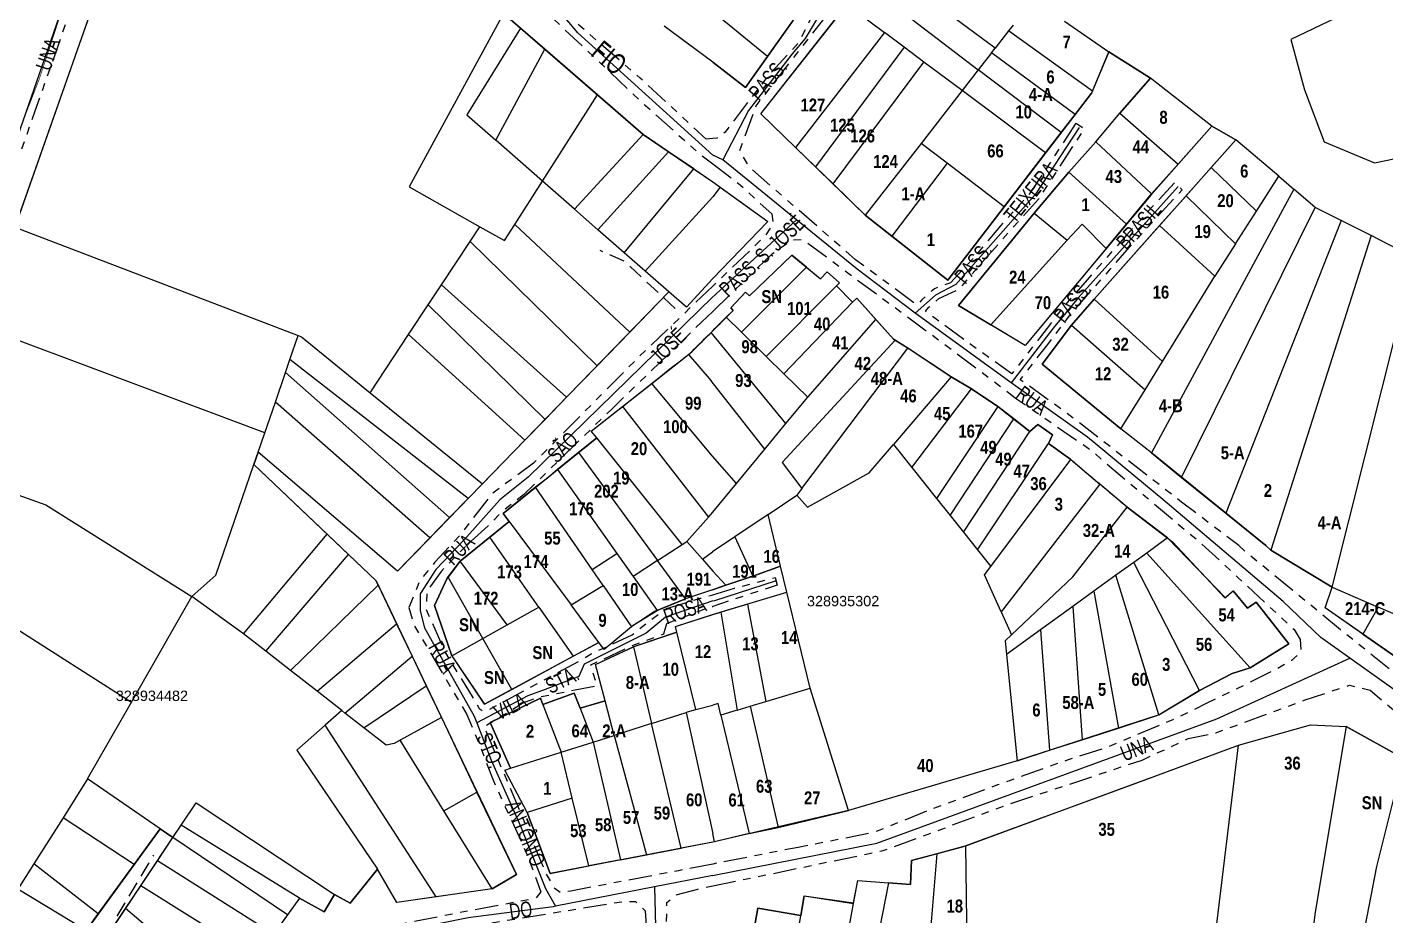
# Model space of a CAD drawing. Extents: x 207770 to 208809, y 4847431 to 4849212.
# Drawn here: x 207982.1 to 208244.9, y 4848012.6 to 4848184.4 of the extents above; entities that cross this region are included whole.
import ezdxf
from ezdxf.enums import TextEntityAlignment as Align

# ---------------------------------------------------------------- set-up
doc = ezdxf.new("R2010")
doc.units = 0
doc.header["$LTSCALE"] = 1.5
doc.header["$MEASUREMENT"] = 0
doc.linetypes.add('TRACO_15', pattern=[3, 2, -1])
doc.linetypes.add('TRACO_25', pattern=[8, 3, -1, 1, -1, 1, -1])
for name, color, linetype in [('CD-MALHA-LOTES', 40, 'CONTINUOUS'), ('CD_TXT_QUADRA', 1, 'CONTINUOUS'), ('HD-CANAIS', 7, 'CONTINUOUS'), ('LM-LIM-SETOR-FISCAL', 7, 'CONTINUOUS'), ('RU-QUADRAS', 6, 'CONTINUOUS'), ('SV-CAMINHO-TRILHA', 20, 'CONTINUOUS'), ('SV-EIXO-ROD-ESTR', 7, 'CONTINUOUS'), ('SV-EIXO-RUA-N-PAV', 6, 'CONTINUOUS'), ('SV-EST-M-N-PAV', 20, 'CONTINUOUS'), ('SV-RUA-NAO-PAV-S-GUIA-C-GUIA', 7, 'CONTINUOUS'), ('SV-TXT-EST-M-N-PAV', 20, 'CONTINUOUS'), ('SV-TXT-RUA-N-PAV-S-GUIA-C-GUIA', 7, 'CONTINUOUS'), ('Th_NmrPort', 7, 'CONTINUOUS')]:
    doc.layers.add(name, color=color, linetype=linetype)
doc.styles.add('ARIAL', font='ARIAL.TTF')
doc.styles.get("Standard").update_dxf_attribs({"font": 'swisscbo.ttf'})
doc.linetypes.add('Limite', pattern='A,20,-3,[130,ltypeshp.shx,S=6.35,R=0,X=0,Y=0],-3,20', length=46)

msp = doc.modelspace()

# ---------------------------------------------------------------- linework, layer by layer
at = {"layer": 'CD-MALHA-LOTES', "linetype": 'Continuous'}
for p, q in [((208169.37, 4848180.38), (208145.93, 4848197.68)), ((208143.47, 4848193.48), (208166.08, 4848176.14)), ((208125.33, 4848178.75), (208114.75, 4848187.41)), ((208124.01, 4848167.65), (208140.7, 4848188.8)), ((208140.7, 4848188.8), (208147.96, 4848183.38)), ((208114.75, 4848177.68), (208105.32, 4848184.63)), ((208125.33, 4848178.75), (208130.21, 4848185.68)), ((208172.82, 4848184.82), (208171.94, 4848183.69)), ((208182.8, 4848185.59), (208191.34, 4848179.65)), ((208147.96, 4848183.38), (208130.71, 4848161.16)), ((208151.77, 4848180.54), (208147.96, 4848183.38)), ((208171.94, 4848183.69), (208169.37, 4848180.38)), ((208188.17, 4848172.07), (208171.94, 4848183.69)), ((208151.77, 4848180.54), (208134.59, 4848157.4)), ((208155.6, 4848177.68), (208151.77, 4848180.54)), ((208168.65, 4848179.45), (208166.08, 4848176.14)), ((208168.65, 4848179.45), (208169.37, 4848180.38)), ((208184.83, 4848167.55), (208168.65, 4848179.45)), ((208188.17, 4848172.07), (208191.34, 4848179.65)), ((208191.34, 4848179.65), (208199.44, 4848174.58)), ((208114.75, 4848177.68), (208121.09, 4848172.75)), ((208121.09, 4848172.75), (208125.33, 4848178.75)), ((208138, 4848154.1), (208155.6, 4848177.68)), ((208162.99, 4848172.17), (208155.6, 4848177.68)), ((208166.08, 4848176.14), (208162.99, 4848172.17)), ((208182.16, 4848164.08), (208166.08, 4848176.14)), ((208199.44, 4848174.58), (208193.46, 4848167.79)), ((208211.28, 4848165.28), (208199.44, 4848174.58)), ((208162.99, 4848172.17), (208155.05, 4848161.95)), ((208179.12, 4848160.13), (208162.99, 4848172.17)), ((208184.83, 4848167.55), (208188.01, 4848171.69)), ((208188.01, 4848171.69), (208188.17, 4848172.07)), ((208130.71, 4848161.16), (208124.01, 4848167.65)), ((208182.16, 4848164.08), (208184.83, 4848167.55)), ((208188.85, 4848162.25), (208193.46, 4848167.79)), ((208193.46, 4848167.79), (208204.79, 4848157.94)), ((208179.12, 4848160.13), (208182.16, 4848164.08)), ((208204.79, 4848157.94), (208211.28, 4848165.28)), ((208211.28, 4848165.28), (208215.94, 4848162.62)), ((208130.71, 4848161.16), (208134.59, 4848157.4)), ((208155.05, 4848161.95), (208144.22, 4848148.07)), ((208160.05, 4848158.14), (208155.05, 4848161.95)), ((208188.85, 4848162.25), (208183.6, 4848156.39)), ((208199.64, 4848152.17), (208188.85, 4848162.25)), ((208215.94, 4848162.62), (208211.18, 4848157.27)), ((208224.23, 4848155.6), (208215.94, 4848162.62)), ((208171.11, 4848149.7), (208179.12, 4848160.13)), ((208134.59, 4848157.4), (208138, 4848154.1)), ((208160.05, 4848158.14), (208149.4, 4848144)), ((208171.11, 4848149.7), (208160.05, 4848158.14)), ((208183.6, 4848156.39), (208176.92, 4848148.43)), ((208194.75, 4848146.32), (208183.6, 4848156.39)), ((208204.79, 4848157.94), (208199.64, 4848152.17)), ((208211.18, 4848157.27), (208206.34, 4848151.83)), ((208211.18, 4848157.27), (208219.91, 4848148.85)), ((208219.91, 4848148.85), (208224.23, 4848155.6)), ((208224.23, 4848155.6), (208227.16, 4848153.08)), ((208138, 4848154.1), (208144.22, 4848148.07)), ((208227.16, 4848153.08), (208199.59, 4848102.11)), ((208231.26, 4848149.55), (208227.16, 4848153.08)), ((208194.75, 4848146.32), (208199.64, 4848152.17)), ((208201.17, 4848146.07), (208206.34, 4848151.83)), ((208206.34, 4848151.83), (208215.88, 4848142.52)), ((208144.22, 4848148.07), (208149.4, 4848144)), ((208160.2, 4848135.5), (208171.11, 4848149.7)), ((208176.92, 4848148.43), (208162.29, 4848130.59)), ((208176.92, 4848148.43), (208183.27, 4848143.25)), ((208205.44, 4848097.36), (208231.26, 4848149.55)), ((208215.88, 4848142.52), (208219.91, 4848148.85)), ((208236.29, 4848147.03), (208231.26, 4848149.55)), ((208183.27, 4848143.25), (208186.18, 4848146.35)), ((208186.18, 4848146.35), (208190.84, 4848141.65)), ((208201.17, 4848146.07), (208188.5, 4848131.81)), ((208190.84, 4848141.65), (208194.75, 4848146.32)), ((208211.89, 4848136.24), (208201.17, 4848146.07)), ((208236.29, 4848147.03), (208213.98, 4848090.45)), ((208242.12, 4848144.13), (208236.29, 4848147.03)), ((208149.4, 4848144), (208160.2, 4848135.5)), ((208168.53, 4848126.85), (208183.27, 4848143.25)), ((208215.88, 4848142.52), (208211.89, 4848136.24)), ((208242.12, 4848144.13), (208222.72, 4848083.3)), ((208250.55, 4848139.75), (208242.12, 4848144.13)), ((208130.03, 4848140.33), (208121.84, 4848132.49)), ((208132.87, 4848138.01), (208130.03, 4848140.33)), ((208190.84, 4848141.65), (208175.15, 4848122.88)), ((208120.27, 4848125.42), (208132.87, 4848138.01)), ((208132.87, 4848138.01), (208135.6, 4848135.78)), ((208234.56, 4848076.12), (208250.55, 4848139.75)), ((208135.6, 4848135.78), (208136.89, 4848137.08)), ((208136.89, 4848137.08), (208139.27, 4848134.95)), ((208139.27, 4848134.95), (208138.69, 4848134.37)), ((208201.74, 4848119.78), (208211.89, 4848136.24)), ((208121.04, 4848133.16), (208118.2, 4848130.12)), ((208121.84, 4848132.49), (208121.04, 4848133.16)), ((208138.69, 4848134.37), (208125.09, 4848120.72)), ((208141.8, 4848131.22), (208138.69, 4848134.37)), ((208142.6, 4848132.02), (208141.8, 4848131.22)), ((208146.31, 4848127.89), (208142.6, 4848132.02)), ((208118.69, 4848129.61), (208117.32, 4848128.31)), ((208118.2, 4848130.12), (208118.69, 4848129.61)), ((208141.8, 4848131.22), (208128.47, 4848117.41)), ((208162.29, 4848130.59), (208168.53, 4848126.85)), ((208188.5, 4848131.81), (208184.11, 4848126.78)), ((208201.74, 4848119.78), (208188.5, 4848131.81)), ((208117.32, 4848128.31), (208114.42, 4848125.4)), ((208117.32, 4848128.31), (208120.27, 4848125.42)), ((208133.11, 4848112.86), (208146.31, 4848127.89)), ((208149.69, 4848124.11), (208146.31, 4848127.89)), ((208175.15, 4848122.88), (208168.53, 4848126.85)), ((208184.11, 4848126.78), (208178.46, 4848119.22)), ((208184.11, 4848126.78), (208198.38, 4848114.31)), ((208110.67, 4848121.65), (208114.42, 4848125.4)), ((208128.89, 4848107.75), (208114.42, 4848125.4)), ((208125.09, 4848120.72), (208120.27, 4848125.42)), ((208150, 4848123.91), (208149.69, 4848124.11)), ((208110.03, 4848121.14), (208110.67, 4848121.65)), ((208150, 4848123.91), (208128.15, 4848100.24)), ((208131.99, 4848095.19), (208152.49, 4848122.35)), ((208152.49, 4848122.35), (208150, 4848123.91)), ((208160.84, 4848116.8), (208152.49, 4848122.35)), ((208102.93, 4848115.52), (208110.03, 4848121.14)), ((208110.03, 4848121.14), (208114.4, 4848116.02)), ((208125.09, 4848120.72), (208128.47, 4848117.41)), ((208178.46, 4848119.22), (208193.68, 4848106.72)), ((208198.38, 4848114.31), (208201.74, 4848119.78)), ((208128.47, 4848117.41), (208133.11, 4848112.86)), ((208160.84, 4848116.8), (208149.69, 4848103.71)), ((208164.78, 4848114.48), (208160.84, 4848116.8)), ((208097.29, 4848111.08), (208102.93, 4848115.52)), ((208114.67, 4848101.43), (208102.93, 4848115.52)), ((208124.79, 4848102.78), (208114.4, 4848116.02)), ((208153.22, 4848099.29), (208164.78, 4848114.48)), ((208169.91, 4848111.09), (208164.78, 4848114.48)), ((208193.68, 4848106.72), (208198.38, 4848114.31)), ((208091.23, 4848106.31), (208097.29, 4848111.08)), ((208097.29, 4848111.08), (208113.91, 4848089.66)), ((208128.89, 4848107.75), (208133.11, 4848112.86)), ((208169.91, 4848111.09), (208158.02, 4848093.27)), ((208172.97, 4848108.66), (208169.91, 4848111.09)), ((208160.64, 4848089.99), (208172.97, 4848108.66)), ((208176.1, 4848106.22), (208172.97, 4848108.66)), ((208092.3, 4848104.97), (208091.23, 4848106.31)), ((208124.79, 4848102.78), (208128.89, 4848107.75)), ((208163.21, 4848086.76), (208176.1, 4848106.22)), ((208177.6, 4848107.56), (208176.1, 4848106.22)), ((208180.47, 4848105.55), (208177.6, 4848107.56)), ((208199.59, 4848102.11), (208193.68, 4848106.72)), ((208092.3, 4848104.97), (208088.79, 4848102.14)), ((208108.82, 4848084.36), (208092.3, 4848104.97)), ((208145, 4848098.2), (208149.69, 4848103.71)), ((208149.69, 4848103.71), (208153.22, 4848099.29)), ((208165.95, 4848083.33), (208179.68, 4848103.91)), ((208179.68, 4848103.91), (208180.47, 4848105.55)), ((208184, 4848100.79), (208179.68, 4848103.91)), ((208088.79, 4848102.14), (208084.71, 4848098.85)), ((208088.79, 4848102.14), (208104.03, 4848081.25)), ((208119.32, 4848096.16), (208114.67, 4848101.43)), ((208119.32, 4848096.16), (208124.79, 4848102.78)), ((208168.52, 4848080.12), (208184, 4848100.79)), ((208184, 4848100.79), (208189.63, 4848096.07)), ((208199.59, 4848102.11), (208205.44, 4848097.36)), ((208084.71, 4848098.85), (208082.78, 4848097.23)), ((208084.71, 4848098.85), (208096.19, 4848082.61)), ((208128.15, 4848100.24), (208131.99, 4848095.19)), ((208133.09, 4848091.57), (208145, 4848098.2)), ((208153.22, 4848099.29), (208158.02, 4848093.27)), ((208082.78, 4848097.23), (208080.46, 4848095.44)), ((208091.41, 4848079.53), (208080.46, 4848095.44)), ((208114.74, 4848090.62), (208119.32, 4848096.16)), ((208131.99, 4848095.19), (208131.01, 4848093.92)), ((208189.63, 4848096.07), (208170.51, 4848071.36)), ((208194.92, 4848091.59), (208189.63, 4848096.07)), ((208205.44, 4848097.36), (208213.98, 4848090.45)), ((208125.44, 4848090.17), (208131.01, 4848093.92)), ((208131.01, 4848093.92), (208133.09, 4848091.57)), ((208158.02, 4848093.27), (208160.64, 4848089.99)), ((208113.91, 4848089.66), (208114.74, 4848090.62)), ((208125.44, 4848090.17), (208119.03, 4848085.86)), ((208127.87, 4848080.19), (208125.44, 4848090.17)), ((208160.64, 4848089.99), (208163.21, 4848086.76)), ((208184.38, 4848078.14), (208194.92, 4848091.59)), ((208202.69, 4848085.64), (208194.92, 4848091.59)), ((208213.98, 4848090.45), (208221.76, 4848084.15)), ((208075.35, 4848088.81), (208071.62, 4848085.8)), ((208075.35, 4848088.81), (208087.33, 4848072.68)), ((208109.7, 4848084.94), (208113.91, 4848089.66)), ((208071.62, 4848085.8), (208065.88, 4848081.13)), ((208081.11, 4848072.24), (208071.62, 4848085.8)), ((208108.82, 4848084.36), (208109.7, 4848084.94)), ((208109.7, 4848084.94), (208112.73, 4848081.52)), ((208119.03, 4848085.86), (208114.71, 4848082.96)), ((208119.03, 4848085.86), (208122.48, 4848078.25)), ((208163.21, 4848086.76), (208165.95, 4848083.33)), ((208202.69, 4848085.64), (208198.71, 4848082.71)), ((208213.9, 4848074.08), (208202.69, 4848085.64)), ((208091.41, 4848079.53), (208096.19, 4848082.61)), ((208096.19, 4848082.61), (208099.32, 4848078.18)), ((208104.03, 4848081.25), (208108.82, 4848084.36)), ((208112.73, 4848081.52), (208114.71, 4848082.96)), ((208165.95, 4848083.33), (208168.52, 4848080.12)), ((208198.71, 4848082.71), (208196.18, 4848080.92)), ((208198.71, 4848082.71), (208218.68, 4848060.5)), ((208221.76, 4848084.15), (208222.72, 4848083.3)), ((208222.72, 4848083.3), (208234.56, 4848076.12)), ((208065.88, 4848081.13), (208063.55, 4848078.08)), ((208074.96, 4848068.81), (208065.88, 4848081.13)), ((208093.53, 4848076.45), (208091.41, 4848079.53)), ((208104.03, 4848081.25), (208099.32, 4848078.18)), ((208109.43, 4848073.85), (208104.03, 4848081.25)), ((208112.73, 4848081.52), (208114.75, 4848079.24)), ((208122.48, 4848078.25), (208127.87, 4848080.19)), ((208129.09, 4848075.14), (208127.87, 4848080.19)), ((208167.31, 4848078.49), (208168.52, 4848080.12)), ((208196.18, 4848080.92), (208192.73, 4848078.44)), ((208208.89, 4848056.12), (208196.18, 4848080.92)), ((208070.26, 4848066.2), (208063.55, 4848078.08)), ((208099.32, 4848078.18), (208103.96, 4848071.61)), ((208117.24, 4848076.5), (208114.75, 4848079.24)), ((208117.24, 4848076.5), (208122.48, 4848078.25)), ((208170.51, 4848071.36), (208167.31, 4848078.49)), ((208172.52, 4848066.91), (208184.38, 4848078.14)), ((208192.73, 4848078.44), (208188.48, 4848075.37)), ((208201.02, 4848051.41), (208192.73, 4848078.44)), ((208087.33, 4848072.68), (208093.53, 4848076.45)), ((208093.53, 4848076.45), (208099.03, 4848068.46)), ((208114.7, 4848075.62), (208109.43, 4848073.85)), ((208114.7, 4848075.62), (208117.24, 4848076.5)), ((208133.6, 4848056.61), (208129.09, 4848075.14)), ((208188.48, 4848075.37), (208184.36, 4848072.39)), ((208188.48, 4848075.37), (208193.21, 4848048.88)), ((208215.42, 4848075.4), (208213.9, 4848074.08)), ((208218.18, 4848072.09), (208215.42, 4848075.4)), ((208233.18, 4848072.15), (208234.56, 4848076.12)), ((208234.56, 4848076.12), (208243.43, 4848072.26)), ((208074.96, 4848068.81), (208081.11, 4848072.24)), ((208081.11, 4848072.24), (208087.74, 4848062.77)), ((208092.7, 4848065.44), (208087.33, 4848072.68)), ((208103.96, 4848071.61), (208109.43, 4848073.85)), ((208121.43, 4848072.85), (208116.29, 4848071.31)), ((208121.43, 4848072.85), (208125.02, 4848054)), ((208184.36, 4848072.39), (208178.13, 4848067.88)), ((208184.36, 4848072.39), (208186.23, 4848046.62)), ((208219.86, 4848073.2), (208218.18, 4848072.09)), ((208226.2, 4848065.14), (208219.86, 4848073.2)), ((208240.52, 4848067.06), (208233.18, 4848072.15)), ((208243.43, 4848072.26), (208240.52, 4848067.06)), ((208252.58, 4848068.29), (208243.43, 4848072.26)), ((208107.51, 4848068.49), (208114.75, 4848070.85)), ((208114.75, 4848070.85), (208116.29, 4848071.31)), ((208116.29, 4848071.31), (208119.45, 4848052.33)), ((208170.51, 4848071.36), (208172.52, 4848066.91)), ((208064.27, 4848062.87), (208070.26, 4848066.2)), ((208070.26, 4848066.2), (208074.96, 4848068.81)), ((208075.84, 4848056.33), (208070.26, 4848066.2)), ((208099.03, 4848068.46), (208093.74, 4848064.05)), ((208107.77, 4848067.43), (208099.38, 4848064.58)), ((208107.77, 4848067.43), (208107.51, 4848068.49)), ((208111.48, 4848052.44), (208107.77, 4848067.43)), ((208172.52, 4848066.91), (208171.27, 4848065.73)), ((208178.13, 4848067.88), (208171.54, 4848063.12)), ((208178.13, 4848067.88), (208179.91, 4848044.57)), ((208240.52, 4848067.06), (208248.68, 4848061.38)), ((208087.74, 4848062.77), (208092.7, 4848065.44)), ((208092.02, 4848061.14), (208099.38, 4848064.58)), ((208093.74, 4848064.05), (208092.7, 4848065.44)), ((208099.38, 4848064.58), (208102.89, 4848049.76)), ((208171.27, 4848065.73), (208171.54, 4848063.12)), ((208218.68, 4848060.5), (208226.2, 4848065.14)), ((208064.27, 4848062.87), (208070.58, 4848053.49)), ((208075.84, 4848056.33), (208087.74, 4848062.77)), ((208093.89, 4848054.16), (208092.02, 4848061.14)), ((208171.54, 4848063.12), (208173.63, 4848042.54)), ((208208.89, 4848056.12), (208215.24, 4848059.41)), ((208215.24, 4848059.41), (208218.68, 4848060.5)), ((208070.58, 4848053.49), (208075.84, 4848056.33)), ((208125.02, 4848054), (208133.6, 4848056.61)), ((208141.01, 4848032.9), (208133.6, 4848056.61)), ((208201.02, 4848051.41), (208208.89, 4848056.12)), ((208081.86, 4848053.42), (208085.39, 4848044.2)), ((208093.89, 4848054.16), (208089.06, 4848052.71)), ((208095.69, 4848047.45), (208093.89, 4848054.16)), ((208111.48, 4848052.44), (208114.75, 4848053.33)), ((208115.79, 4848053.61), (208114.75, 4848053.33)), ((208116.32, 4848051.39), (208115.79, 4848053.61)), ((208119.45, 4848052.33), (208121.97, 4848053.09)), ((208121.97, 4848053.09), (208125.02, 4848054)), ((208121.97, 4848053.09), (208127.41, 4848029.65)), ((208089.06, 4848052.71), (208091.58, 4848046.15)), ((208102.89, 4848049.76), (208109.58, 4848051.91)), ((208109.58, 4848051.91), (208114.72, 4848028.5)), ((208119.45, 4848052.33), (208116.32, 4848051.39)), ((208116.32, 4848051.39), (208121.8, 4848028.45)), ((208193.21, 4848048.88), (208201.02, 4848051.41)), ((208102.89, 4848049.76), (208095.69, 4848047.45)), ((208108.61, 4848025.63), (208102.89, 4848049.76)), ((208186.23, 4848046.62), (208193.21, 4848048.88)), ((208216.44, 4848045.59), (208230.36, 4848049.48)), ((208230.36, 4848049.48), (208237.25, 4848049.19)), ((208237.25, 4848049.19), (208231.24, 4848013.24)), ((208248.42, 4848042.99), (208237.25, 4848049.19)), ((208085.39, 4848044.2), (208091.58, 4848046.15)), ((208091.58, 4848046.15), (208095.69, 4848047.45)), ((208091.58, 4848046.15), (208096.88, 4848023.38)), ((208095.69, 4848047.45), (208101.89, 4848024.34)), ((208179.91, 4848044.57), (208186.23, 4848046.62)), ((208202.69, 4848040.46), (208216.44, 4848045.59)), ((208204.77, 4847948.91), (208216.44, 4848045.59)), ((208075.59, 4848041.11), (208085.39, 4848044.2)), ((208087.55, 4848035.32), (208085.39, 4848044.2)), ((208173.63, 4848042.54), (208141.01, 4848032.9)), ((208173.63, 4848042.54), (208179.91, 4848044.57)), ((208243.18, 4848022.11), (208248.42, 4848042.99)), ((208074.49, 4848040.76), (208075.59, 4848041.11)), ((208078.84, 4848032.56), (208074.49, 4848040.76)), ((208190.28, 4848035.9), (208202.69, 4848040.46)), ((208087.55, 4848035.32), (208078.84, 4848032.56)), ((208090.73, 4848022.2), (208087.55, 4848035.32)), ((208163.69, 4848026.09), (208190.28, 4848035.9)), ((208078.84, 4848032.56), (208083.25, 4848020.76)), ((208127.41, 4848029.65), (208141.01, 4848032.9)), ((208121.8, 4848028.45), (208127.41, 4848029.65)), ((208114.75, 4848026.81), (208108.61, 4848025.63)), ((208115.1, 4848026.89), (208114.72, 4848028.5)), ((208115.1, 4848026.89), (208114.75, 4848026.81)), ((208121.8, 4848028.45), (208115.1, 4848026.89)), ((208096.88, 4848023.38), (208101.89, 4848024.34)), ((208101.89, 4848024.34), (208108.61, 4848025.63)), ((208158.1, 4848024.55), (208153.21, 4848023.23)), ((208158.1, 4848024.55), (208153.86, 4847973.93)), ((208163.08, 4848025.89), (208158.1, 4848024.55)), ((208163.69, 4848026.09), (208163.08, 4848025.89)), ((208164.37, 4847973.39), (208163.69, 4848026.09)), ((208083.25, 4848020.76), (208090.73, 4848022.2)), ((208096.88, 4848023.38), (208090.73, 4848022.2)), ((208153.21, 4848023.23), (208152.97, 4848018.63)), ((208237.74, 4847993.92), (208243.18, 4848022.11)), ((208148.75, 4848018.93), (208139.92, 4847974.68)), ((208141.98, 4848014.94), (208142.79, 4848019.36)), ((208142.79, 4848019.36), (208148.75, 4848018.93)), ((208152.97, 4848018.63), (208148.75, 4848018.93)), ((208132.43, 4848016.45), (208131.78, 4848012.59)), ((208132.43, 4848016.45), (208141.98, 4848014.94)), ((208123.46, 4848014.03), (208122.97, 4848011.12)), ((208131.78, 4848012.59), (208123.46, 4848014.03)), ((208132, 4847960.38), (208141.98, 4848014.94)), ((208122.93, 4847960.41), (208131.78, 4848012.59)), ((208231.24, 4848013.24), (208226.84, 4847976.62))]:
    msp.add_line(p, q, dxfattribs=at)
at = {"layer": 'CD-MALHA-LOTES'}
for points in [[(208074.28, 4848187.07), (208012.98, 4848240.28), (207979.72, 4848145.76)], [(208074.28, 4848187.07), (208056.03, 4848153.56), (208069.67, 4848145.84)], [(208077.57, 4848184.21), (208074.28, 4848187.07)], [(208077.57, 4848184.21), (208067.15, 4848167.49), (208072.77, 4848162.57)], [(208082.23, 4848180.16), (208077.57, 4848184.21)], [(208072.77, 4848162.57), (208082.23, 4848180.16)], [(208092.43, 4848171.31), (208082.23, 4848180.16)], [(208081.79, 4848154.66), (208092.43, 4848171.31)], [(208101.25, 4848163.66), (208092.43, 4848171.31)], [(208087.99, 4848149.22), (208101.25, 4848163.66)], [(208106.16, 4848160.33), (208101.25, 4848163.66)], [(208081.79, 4848154.66), (208072.77, 4848162.57)], [(208092.51, 4848145.26), (208106.16, 4848160.33)], [(208111.06, 4848157), (208106.16, 4848160.33)], [(208097.61, 4848140.79), (208111.06, 4848157)], [(208111.06, 4848157), (208114.72, 4848154.52), (208116.2, 4848153.46)], [(208076.42, 4848146.25), (208081.79, 4848154.66)], [(208087.99, 4848149.22), (208081.79, 4848154.66)], [(208116.2, 4848153.46), (208114.72, 4848151.61), (208101.68, 4848137.22)], [(208116.2, 4848153.46), (208125.4, 4848146.84), (208114.72, 4848135.84), (208109.63, 4848130.25), (208106.25, 4848133.22)], [(208092.51, 4848145.26), (208087.99, 4848149.22)], [(207979.72, 4848145.76), (208034.53, 4848124.77)], [(208067.79, 4848143), (208069.67, 4848145.84)], [(208069.67, 4848145.84), (208074.43, 4848143.14), (208076.42, 4848146.25)], [(208076.42, 4848146.25), (208098.71, 4848125.46)], [(208097.61, 4848140.79), (208092.51, 4848145.26)], [(208062.26, 4848134.61), (208067.79, 4848143)], [(208092.35, 4848118.91), (208067.79, 4848143)], [(208101.68, 4848137.22), (208097.61, 4848140.79)], [(208106.25, 4848133.22), (208101.68, 4848137.22)], [(208059.68, 4848130.7), (208062.26, 4848134.61)], [(208086.47, 4848112.86), (208062.26, 4848134.61)], [(208106.25, 4848133.22), (208098.71, 4848125.46)], [(208055.9, 4848124.97), (208059.68, 4848130.7)], [(208082.29, 4848108.56), (208059.68, 4848130.7)], [(208028.07, 4848105.95), (207972.97, 4848126.58)], [(208032.95, 4848120.16), (208034.53, 4848124.77)], [(208034.53, 4848124.77), (208035.15, 4848124.54), (208048.49, 4848113.73)], [(208048.49, 4848113.73), (208055.9, 4848124.97)], [(208078.39, 4848104.55), (208055.9, 4848124.97)], [(208098.71, 4848125.46), (208092.35, 4848118.91)], [(208032.07, 4848117.61), (208032.95, 4848120.16)], [(208067.44, 4848093.28), (208032.95, 4848120.16)], [(208092.35, 4848118.91), (208086.47, 4848112.86)], [(208030.12, 4848111.93), (208032.07, 4848117.61)], [(208063.83, 4848089.57), (208032.07, 4848117.61)], [(208048.49, 4848113.73), (208070.21, 4848096.12)], [(208028.07, 4848105.95), (208030.12, 4848111.93)], [(208060.02, 4848085.64), (208030.12, 4848111.93)], [(208086.47, 4848112.86), (208082.29, 4848108.56)], [(208082.29, 4848108.56), (208078.39, 4848104.55)], [(208026.78, 4848102.21), (208028.07, 4848105.95)], [(208078.39, 4848104.55), (208070.21, 4848096.12)], [(208025.98, 4848099.87), (208026.78, 4848102.21)], [(208060.02, 4848085.64), (208053.75, 4848079.2), (208026.78, 4848102.21)], [(207963.58, 4848099.89), (207985.72, 4848092.05), (208013.99, 4848074.34)], [(208013.99, 4848074.34), (208018.63, 4848078.45), (208025.98, 4848099.87)], [(208025.98, 4848099.87), (208040.14, 4848086.37)], [(208070.21, 4848096.12), (208067.44, 4848093.28)], [(208067.44, 4848093.28), (208063.83, 4848089.57)], [(208063.83, 4848089.57), (208060.02, 4848085.64)], [(208023.97, 4848067.09), (208040.14, 4848086.37)], [(208040.14, 4848086.37), (208044.29, 4848082.41)], [(208028.29, 4848063.72), (208044.29, 4848082.41)], [(208050.03, 4848076.48), (208049.62, 4848077.32), (208044.29, 4848082.41)], [(207955.84, 4848077.89), (207979.26, 4848068.55), (208002.28, 4848053.85)], [(208002.28, 4848053.85), (208013.99, 4848074.34)], [(208023.97, 4848067.09), (208013.99, 4848074.34)], [(208033.02, 4848060.02), (208050.03, 4848076.48)], [(208050.03, 4848076.48), (208053.57, 4848069.05)], [(208038.18, 4848056), (208053.57, 4848069.05)], [(208053.57, 4848069.05), (208056.57, 4848062.78)], [(208028.29, 4848063.72), (208023.97, 4848067.09)], [(208033.02, 4848060.02), (208028.29, 4848063.72)], [(208043.59, 4848051.77), (208056.57, 4848062.78)], [(208056.57, 4848062.78), (208059.3, 4848057.06)], [(208038.18, 4848056), (208033.02, 4848060.02)], [(208042.98, 4848052.25), (208038.18, 4848056)], [(208047.26, 4848048.91), (208059.3, 4848057.06)], [(208059.3, 4848057.06), (208062.23, 4848050.91)], [(207993.81, 4848039.05), (208002.28, 4848053.85)], [(208042.98, 4848052.25), (208039.76, 4848049.42)], [(208043.59, 4848051.77), (208042.98, 4848052.25)], [(208047.26, 4848048.91), (208043.59, 4848051.77)], [(208062.23, 4848050.91), (208054.28, 4848046.54)], [(208062.23, 4848050.91), (208069.12, 4848036.5)], [(208039.76, 4848049.42), (208034.29, 4848044.62), (208049.87, 4848021.59)], [(208061.21, 4848016.24), (208039.76, 4848049.42)], [(208054.28, 4848046.54), (208053.13, 4848045.91), (208051.55, 4848045.56), (208047.26, 4848048.91)], [(208062.72, 4848032.88), (208054.28, 4848046.54)], [(207993.81, 4848039.05), (207989.05, 4848031.53)], [(208007.82, 4848029.4), (207993.81, 4848039.05)], [(208062.72, 4848032.88), (208069.12, 4848036.5)], [(208072.06, 4848017.78), (208076.75, 4848020.52), (208069.12, 4848036.5)], [(208011.88, 4848030.08), (208014.78, 4848034.43), (208041.57, 4848016.71)], [(208072.06, 4848017.78), (208062.72, 4848032.88)], [(207989.05, 4848031.53), (207983.39, 4848022.59)], [(208002.81, 4848022.5), (207989.05, 4848031.53)], [(208002.81, 4848022.5), (208007.82, 4848029.4)], [(208007.82, 4848029.4), (208010.3, 4848027.71)], [(208010.3, 4848027.71), (208011.88, 4848030.08)], [(208034.8, 4848015.96), (208011.88, 4848030.08)], [(208007.29, 4848023.19), (208010.3, 4848027.71)], [(208032.47, 4848012.76), (208010.3, 4848027.71)], [(207983.39, 4848022.59), (207980.3, 4848017.71)], [(207995.87, 4848012.95), (207983.39, 4848022.59)], [(207995.87, 4848012.95), (208002.81, 4848022.5)], [(208004.08, 4848018.38), (208007.29, 4848023.19)], [(208029.74, 4848009), (208007.29, 4848023.19)], [(208041.57, 4848016.71), (208044.57, 4848015.03), (208049.87, 4848021.59)], [(208061.21, 4848016.24), (208053.63, 4848015.16), (208049.87, 4848021.59)], [(207993.51, 4848009.71), (207980.3, 4848017.71)], [(208001.14, 4848013.96), (208004.08, 4848018.38)], [(208023.07, 4848006.52), (208004.08, 4848018.38)], [(208034.8, 4848015.96), (208039.53, 4848013.31), (208041.57, 4848016.71)], [(208072.06, 4848017.78), (208061.21, 4848016.24)], [(207997.78, 4848008.92), (208001.14, 4848013.96)], [(208012.78, 4848004.04), (208001.14, 4848013.96)], [(208034.8, 4848015.96), (208032.47, 4848012.76)], [(207993.51, 4848009.71), (207995.87, 4848012.95)], [(208032.47, 4848012.76), (208029.74, 4848009)]]:
    msp.add_lwpolyline(points, dxfattribs=at)
at = {"layer": 'CD-MALHA-LOTES', "linetype": 'Continuous', "flags": 128}
for points in [[(208080.46, 4848095.44), (208074.18, 4848090.38), (208075.35, 4848088.81)], [(208063.55, 4848078.08), (208063.38, 4848077.86), (208060.88, 4848072.55), (208064.27, 4848062.87)], [(208099.03, 4848068.46), (208099.37, 4848068.74), (208103.96, 4848071.61)], [(208081.86, 4848053.42), (208081.38, 4848054.66), (208071.68, 4848049.97), (208075.59, 4848041.11)], [(208089.06, 4848052.71), (208087.95, 4848055.6), (208081.86, 4848053.42)], [(208109.58, 4848051.91), (208109.85, 4848052), (208111.48, 4848052.44)]]:
    msp.add_lwpolyline(points, dxfattribs=at)
at = {"layer": 'HD-CANAIS', "flags": 128}
msp.add_lwpolyline([(208236.72, 4848186.86), (208226.54, 4848182.04), (208229.23, 4848172.3), (208233.01, 4848162.22), (208242.75, 4848158.17), (208252.76, 4848160.24)], dxfattribs=at)
at = {"layer": 'LM-LIM-SETOR-FISCAL', "linetype": 'Limite', "ltscale": 0.1, "const_width": 0.13, "flags": 128}
msp.add_lwpolyline([(208387.74, 4847960.83), (208385.39, 4847956.41), (208372.7, 4847939.55), (208360.03, 4847923.12), (208338.46, 4847893.58), (208321.24, 4847868.97), (208312.14, 4847857.89), (208276.54, 4847808.04), (208272.48, 4847802.93), (208271.71, 4847802.08), (208268.52, 4847797.95), (208253.29, 4847778.57), (208232.42, 4847749.78), (208215.21, 4847727.83), (208205.17, 4847714.63), (208192.91, 4847698.73), (208186.53, 4847690.93), (208173.54, 4847674.08), (208163.48, 4847661.16), (208147.66, 4847641.58), (208133.02, 4847623.08), (208125.67, 4847614.47), (208121.36, 4847609.23), (208114.68, 4847601.2), (208078.3, 4847559.8), (208054.56, 4847533.51), (208037.37, 4847514.47), (208029.62, 4847505.3), (208015.28, 4847491.97), (208000.87, 4847476.99), (207988.5, 4847465.36), (207974.43, 4847452.14), (207957.73, 4847437.02), (207941.59, 4847458.69), (207921.95, 4847493.9), (207902.09, 4847525.32), (207874.78, 4847560.94), (207864.41, 4847571.61), (207848.86, 4847587.62), (207844.08, 4847592.54), (207827.2, 4847607.7), (207822.72, 4847611.45), (207809.68, 4847622.39), (207800.34, 4847631.34), (207791.83, 4847639.49), (207789.35, 4847640.5), (207770.16, 4847648.29), (207771.56, 4847663.44), (207782.07, 4847685.13), (207788.79, 4847698.98), (207805.8, 4847721.97), (207814.75, 4847736.4), (207832.06, 4847762.95), (207843.32, 4847778.24), (207853.99, 4847795.84), (207866.98, 4847818.64), (207870.47, 4847825.73), (207872.42, 4847829.43), (207878.3, 4847837.34), (207892.25, 4847865.58), (207897.62, 4847878.65), (207901.41, 4847892.98), (207910.26, 4847922.04), (207916.42, 4847941.01), (207917.77, 4847945.28), (207920.32, 4847960.19), (207921, 4847963.57), (207922.67, 4847973.36), (207924.02, 4847983.95), (207931.75, 4848023.44), (207935.95, 4848038.31), (207938.8, 4848047.89), (207943.28, 4848060.34), (207947.6, 4848075.6), (207952.19, 4848088.84), (207955.63, 4848098.17), (207961.45, 4848112.84), (207964.22, 4848121.42), (207967.4, 4848130.11), (207973.09, 4848141.61), (207976.41, 4848152.41), (207981.76, 4848167.44), (207984.51, 4848174.56), (207987.4, 4848183.31), (207991.07, 4848194.77), (207997.36, 4848212.8), (208002.27, 4848228.55), (208006.89, 4848242.28), (208009.71, 4848251.17), (208010.53, 4848262.57), (208010.65, 4848271.5), (208007.64, 4848282.49), (208006.08, 4848286.4), (208004.29, 4848290.86), (208001.28, 4848301.24), (208000.94, 4848308.61), (207998.94, 4848313.63), (207994.8, 4848328.69), (207985.88, 4848361.34), (207983.37, 4848372.15), (207979.52, 4848388.8), (207973.97, 4848405.11), (207970.3, 4848417.74), (207965.62, 4848437.71), (207963.58, 4848460.32), (207962.76, 4848468.22), (207962.44, 4848471.73), (207961.77, 4848475.9), (207962.87, 4848484.57), (207968.53, 4848505.21), (207970.47, 4848512.96), (207974.12, 4848527.55), (207979.22, 4848544.32), (207981.13, 4848552.93), (207986.21, 4848576.49), (207989.51, 4848588.21), (207992.35, 4848598.91), (207992.71, 4848609.76), (207992.34, 4848618.14), (207991.98, 4848624.34), (207987.97, 4848639.65), (207983.23, 4848650.23), (207980.21, 4848656.63), (207959.42, 4848694.96), (207955.87, 4848700.21), (207953.61, 4848706.94), (207951.29, 4848714.3), (207971.45, 4848736.35), (207987.06, 4848754.07), (208002.88, 4848772.47), (208029.39, 4848802.29), (208055.4, 4848834.16), (208062.6, 4848842.56), (208082.48, 4848868.63), (208089.08, 4848877.86), (208092.97, 4848883.15), (208114.75, 4848908.34), (208139.11, 4848938.69), (208163.14, 4848966.59), (208183.89, 4848990.29), (208194.01, 4849003.09), (208207.85, 4849021.47), (208221.58, 4849039.46), (208250.83, 4849074.09), (208264.95, 4849090.56), (208282.06, 4849112.13), (208291.24, 4849122.44), (208299.16, 4849131.8), (208314.36, 4849149.75), (208327.89, 4849167.36), (208335.74, 4849174.95), (208349.86, 4849193.3), (208367.01, 4849211.9), (208367.02, 4849211.91), (208367.02, 4849211.91), (208402.2, 4849155.79), (208402.25, 4849155.72), (208429.5, 4849112.02), (208453.81, 4849072.29), (208482.55, 4849030.03), (208521.39, 4848970.95), (208585.69, 4848869.65), (208612.48, 4848823.84), (208624.45, 4848802.17), (208639.28, 4848776.94), (208652.13, 4848760.19), (208668.52, 4848742.75), (208684.73, 4848728.15), (208706.07, 4848712.27), (208727.59, 4848696.03), (208744.9, 4848683.1), (208751.03, 4848678.41), (208757.87, 4848673.17), (208770.42, 4848663.2), (208781.51, 4848653.45), (208792.86, 4848644.02), (208808.5, 4848628.81), (208808.48, 4848628.77), (208798.22, 4848603.07), (208793.99, 4848590.52), (208787.55, 4848564.61), (208780.19, 4848529.56), (208780.03, 4848528.56), (208775.62, 4848500.61), (208772.38, 4848478.81), (208771.96, 4848476.02), (208769, 4848457.33), (208766.41, 4848441.62), (208759.53, 4848407.51), (208755.2, 4848382.65), (208749.3, 4848353.13), (208743.24, 4848317.57), (208742.79, 4848315.53), (208738.22, 4848294.77), (208731.38, 4848265.21), (208731.18, 4848264.34), (208716.32, 4848198.55), (208711.49, 4848173.57), (208704.3, 4848155.03), (208695.04, 4848146.22), (208686.45, 4848144.64), (208674.24, 4848143.51), (208647.48, 4848139.92), (208628.43, 4848137.9), (208584.96, 4848131.08), (208568.46, 4848127.46), (208541.32, 4848121.06), (208527.85, 4848117.82), (208527.06, 4848117.55), (208507.44, 4848110.65), (208506.58, 4848110.03), (208504.48, 4848108.51), (208486.9, 4848092.67), (208451.25, 4848044.39), (208435.17, 4848022.56), (208429.87, 4848015.38), (208423.26, 4848006.94), (208388.59, 4847961.94), (208387.74, 4847960.83)], close=True, dxfattribs=at)
at = {"layer": 'RU-QUADRAS', "color": 6, "linetype": 'Continuous'}
for points in [[(207931.2, 4848007.86), (208012.98, 4848240.28), (208101.25, 4848163.66), (208114.73, 4848154.52), (208125.4, 4848146.84), (208114.72, 4848135.84), (208109.63, 4848130.25), (208106.25, 4848133.22), (208057.12, 4848082.65), (208053.75, 4848079.2), (208026.78, 4848102.21), (208025.98, 4848099.87), (208049.62, 4848077.32), (208076.75, 4848020.52), (208072.06, 4848017.78), (208053.63, 4848015.16), (208049.87, 4848021.59), (208044.57, 4848015.03), (208041.57, 4848016.71), (208039.53, 4848013.31), (208034.8, 4848015.96), (208029.74, 4848009)], [(208141.29, 4848201.37), (208121.09, 4848172.75), (208114.75, 4848177.68), (208105.32, 4848184.63)], [(208248.68, 4848061.38), (208233.18, 4848072.15), (208234.56, 4848076.12), (208222.72, 4848083.3), (208221.76, 4848084.15), (208199.59, 4848102.11), (208193.68, 4848106.72), (208178.46, 4848119.22), (208184.11, 4848126.78), (208188.5, 4848131.81), (208215.94, 4848162.62), (208211.28, 4848165.28), (208199.46, 4848151.96), (208175.15, 4848122.88), (208162.29, 4848130.59), (208176.92, 4848148.43), (208183.6, 4848156.39), (208188.85, 4848162.25), (208193.46, 4848167.79), (208199.44, 4848174.58), (208191.34, 4848179.65), (208188.01, 4848171.69), (208160.2, 4848135.5), (208144.2, 4848148.09), (208124.01, 4848167.65), (208140.78, 4848188.9)], [(208122.97, 4848011.12), (208123.46, 4848014.03), (208131.78, 4848012.59), (208132.43, 4848016.45), (208141.99, 4848015.05), (208142.79, 4848019.36), (208152.97, 4848018.63), (208153.21, 4848023.23), (208163.08, 4848025.89), (208196.48, 4848038.18), (208216.44, 4848045.59), (208230.36, 4848049.48), (208237.25, 4848049.19), (208248.42, 4848042.99), (208257.92, 4848035.92), (208265.46, 4848030.63), (208269.43, 4848027.2), (208274.52, 4848023.34), (208287.74, 4848014.44), (208298.88, 4848006.45)], [(207995.23, 4848005.09), (208010.3, 4848027.7), (208007.82, 4848029.4), (207991.31, 4848006.68)]]:
    msp.add_lwpolyline(points, dxfattribs=at)
msp.add_lwpolyline([(208060.88, 4848072.55), (208063.38, 4848077.86), (208065.88, 4848081.13), (208075.35, 4848088.81), (208074.18, 4848090.38), (208092.3, 4848104.97), (208091.23, 4848106.31, 0.001481), (208110.67, 4848121.65, -0.003538), (208118.69, 4848129.61), (208118.2, 4848130.12), (208121.04, 4848133.16), (208121.84, 4848132.49), (208130.03, 4848140.33), (208135.6, 4848135.78), (208136.89, 4848137.08), (208139.27, 4848134.95), (208138.69, 4848134.37), (208141.8, 4848131.22), (208142.6, 4848132.02), (208149.69, 4848124.11), (208152.75, 4848122.19), (208160.84, 4848116.8), (208164.78, 4848114.48), (208169.91, 4848111.09, 0.004498), (208176.1, 4848106.22), (208177.6, 4848107.56), (208180.47, 4848105.55), (208179.68, 4848103.91), (208184, 4848100.79, -0.00249), (208194.92, 4848091.59), (208203.66, 4848084.89), (208213.78, 4848074.08), (208215.42, 4848075.4), (208218.18, 4848072.09), (208219.86, 4848073.2), (208226.2, 4848065.14), (208218.68, 4848060.5), (208215.24, 4848059.41), (208208.89, 4848056.12), (208201.07, 4848051.42), (208173.65, 4848042.55), (208141.01, 4848032.9), (208114.75, 4848026.81), (208083.25, 4848020.76), (208078.84, 4848032.56), (208074.49, 4848040.76), (208075.59, 4848041.11), (208071.68, 4848049.97), (208081.38, 4848054.66), (208081.86, 4848053.42), (208087.95, 4848055.6), (208089.06, 4848052.71), (208093.89, 4848054.16), (208092.02, 4848061.14), (208099.37, 4848064.58), (208107.77, 4848067.43), (208107.51, 4848068.49), (208114.7, 4848070.83), (208129.09, 4848075.14), (208127.87, 4848080.19), (208122.48, 4848078.25), (208117.24, 4848076.5, -0.004744), (208109.43, 4848073.85), (208103.44, 4848071.4), (208099.03, 4848068.46), (208093.74, 4848064.05), (208092.7, 4848065.44), (208070.58, 4848053.49), (208064.17, 4848063.02)], format="xyb", close=True, dxfattribs=at)
at = {"layer": 'SV-CAMINHO-TRILHA', "linetype": 'TRACO_15', "flags": 128}
for points in [[(208107.49, 4848130.01), (208097.64, 4848139.18), (208092.95, 4848141.23)], [(208010.11, 4847993.78), (207996.41, 4848003.51), (207995.73, 4848004.88), (207995.71, 4848006.08), (208006.62, 4848024.31)]]:
    msp.add_lwpolyline(points, dxfattribs=at)
at = {"layer": 'SV-EIXO-ROD-ESTR', "flags": 128}
msp.add_lwpolyline([(207928.51, 4848009.66), (207931.84, 4848024.04), (207937.22, 4848040.7), (207938.88, 4848046.2), (207943.28, 4848060.34), (207947.6, 4848075.6), (207952.19, 4848088.84), (207957.82, 4848103.04), (207963.52, 4848117.88), (207967.4, 4848130.11), (207973.09, 4848141.61), (207976.41, 4848152.41), (207994.25, 4848203.48), (207999.96, 4848221.18), (208004.53, 4848236.31), (208009.71, 4848251.17), (208011.38, 4848262.3), (208010.53, 4848273.15), (208007.67, 4848281.71), (208004.9, 4848287.37), (208001.58, 4848299.62), (208000.31, 4848309.59), (207988.53, 4848350.2)], dxfattribs=at)
at = {"layer": 'SV-EIXO-RUA-N-PAV', "flags": 128}
for points in [[(208114.75, 4848159.66), (208088.66, 4848183.3), (208076.36, 4848197.89), (208065.31, 4848206.86), (208055.64, 4848213.84), (208043.84, 4848223.12), (208023.64, 4848239.4), (208014.03, 4848247.72), (208009.71, 4848251.17)], [(208159.35, 4848226.49), (208142.83, 4848198.21), (208136.17, 4848188.14), (208132.61, 4848182.21), (208130.1, 4848179.25), (208121.65, 4848168.29), (208116.69, 4848158.77)], [(208185.64, 4848165.03), (208177.2, 4848152.14), (208161.79, 4848134.66), (208157.8, 4848132.59), (208153.86, 4848129.13)], [(208379.14, 4847960.08), (208308.77, 4848012.07), (208261.44, 4848045.66), (208237.98, 4848062.38), (208232.4, 4848066.36), (208225.09, 4848073.34), (208201.79, 4848093.06), (208187.23, 4848105.15), (208172.44, 4848115.61), (208153.86, 4848129.13), (208142.66, 4848137.63), (208130.92, 4848147.16), (208125.3, 4848151.72), (208116.69, 4848158.77), (208114.75, 4848159.66)], [(208204.75, 4848153.62), (208185.49, 4848132.15), (208180.61, 4848126.22), (208172.44, 4848115.61)], [(208114.55, 4848132.08), (208130.92, 4848147.16)], [(208114.72, 4848132.25), (208079.05, 4848097.4), (208073.54, 4848093), (208066.66, 4848085.29), (208061.16, 4848079.51), (208058.13, 4848074.83), (208058.13, 4848071.53), (208058.96, 4848068.23)], [(208126.97, 4848077.34), (208114.87, 4848073.44)], [(208114.72, 4848073.49), (208105.61, 4848070.31), (208101.84, 4848067.24), (208089.83, 4848061.24), (208088.85, 4848058.86), (208082.29, 4848056.35), (208078.94, 4848055.09), (208069.1, 4848049.85)], [(208058.96, 4848068.23), (208068.59, 4848051.16), (208069.1, 4848049.85), (208071.89, 4848042.63), (208077.4, 4848030.25), (208082.35, 4848017.86), (208084.33, 4848014.4)], [(208114.69, 4848020.33), (208146.45, 4848026.59), (208212.25, 4848050.63), (208237.98, 4848062.38)], [(208114.72, 4848020.33), (208103.44, 4848018.14), (208084.33, 4848014.4), (208083.87, 4848014.31), (208067.45, 4848012.15), (208044.77, 4848007.62), (208033.76, 4848004.59), (208027.28, 4848001.36), (208006.98, 4847989.48), (207991.21, 4847979.33), (207955.13, 4847960.19)], [(208103.44, 4848018.14), (208103.74, 4848008.05), (208101.79, 4848000.92), (208087.35, 4847960.19)]]:
    msp.add_lwpolyline(points, dxfattribs=at)
at = {"layer": 'SV-EST-M-N-PAV', "linetype": 'TRACO_25', "flags": 128}
msp.add_lwpolyline([(207921.7, 4847960.19), (207925.22, 4847978.66), (207926, 4847986.81), (207927.69, 4847995.83), (207928.93, 4848003.79), (207930.67, 4848012.86), (207932.9, 4848022.37), (207940.75, 4848045.45), (207945.36, 4848056.77), (207948.13, 4848066.26), (207952.15, 4848077.1), (207955.01, 4848088.62), (207959.75, 4848101.23), (207963.86, 4848113.93), (207968.45, 4848126.84), (207973.81, 4848139.33), (207978.71, 4848154.03), (207983.67, 4848168.26), (207987.89, 4848180.26), (207992.83, 4848194.64), (207997.91, 4848209.46), (208001.93, 4848220.13), (208005.09, 4848234.06), (208009.16, 4848242.24), (208012.56, 4848245.22)], dxfattribs=at)
at = {"layer": 'SV-RUA-NAO-PAV-S-GUIA-C-GUIA', "linetype": 'TRACO_25', "flags": 128}
for points in [[(208114.72, 4848162.88), (208113.44, 4848162.79), (208100.69, 4848174.59), (208087.48, 4848185.99), (208084.99, 4848189.92), (208081.31, 4848194.79), (208080.79, 4848199.21), (208083.45, 4848205.17), (208097.89, 4848229.12), (208112.06, 4848246.45), (208114.72, 4848249.21)], [(208012.56, 4848245.22), (208017.79, 4848241.5), (208029.89, 4848231.1), (208044.17, 4848219.61), (208056.64, 4848210.55), (208064.75, 4848204.7), (208071.06, 4848198.73), (208078.79, 4848190.93), (208085.76, 4848184.27), (208101.74, 4848169.26), (208111.77, 4848160.29), (208114.72, 4848158.01)], [(208184.96, 4848165.84), (208176.17, 4848152.36), (208170.41, 4848146.02), (208164.96, 4848139.58), (208160.75, 4848135.01), (208157.62, 4848133.84), (208155.15, 4848131.68), (208154.24, 4848130.7), (208142.38, 4848139.43), (208121.86, 4848157.31), (208119.96, 4848160.58), (208123.15, 4848169.24), (208138.38, 4848188.76), (208150.54, 4848208.54), (208160.05, 4848226.11), (208158.79, 4848226.8), (208153.61, 4848219.1), (208146.27, 4848207.05), (208141.76, 4848198.25), (208135.61, 4848189.92), (208131.34, 4848181.41), (208125.21, 4848174.72), (208117.11, 4848164.1), (208115.5, 4848162.94), (208114.72, 4848162.88)], [(208204.06, 4848154.34), (208194.81, 4848144.24), (208182.62, 4848130.4), (208177.94, 4848124.27), (208172.59, 4848117.39), (208164.3, 4848123.29), (208155.86, 4848129.5), (208156.55, 4848130.25), (208158.46, 4848131.92), (208162.51, 4848133.84), (208166.49, 4848138.53), (208171.89, 4848144.67), (208177.76, 4848151.13), (208186.63, 4848164.74), (208184.96, 4848165.84)], [(208114.72, 4848158.01), (208120.12, 4848153.86), (208123.12, 4848151.05), (208126.14, 4848148.33), (208126.44, 4848146.36), (208124.8, 4848143.99), (208114.72, 4848134.33)], [(208383.08, 4847963.9), (208373.59, 4847969.89), (208294, 4848027.58), (208248.16, 4848058.28), (208236.19, 4848067.89), (208218.5, 4848082.39), (208216.49, 4848084.18), (208205.44, 4848092.58), (208182.84, 4848110.09), (208174.22, 4848116.23), (208179.53, 4848123.05), (208184.17, 4848129.13), (208196.3, 4848142.9), (208205.54, 4848152.99), (208204.06, 4848154.34)], [(208114.72, 4848129.45), (208126.31, 4848140.64), (208130.11, 4848143.3), (208132.12, 4848143.4), (208134.08, 4848141.93), (208156.65, 4848125.27), (208173.33, 4848112.7), (208187.81, 4848102.68), (208198.82, 4848093.34), (208208.76, 4848085.01), (208216.4, 4848077.93), (208227.19, 4848067.94), (208228.4, 4848066.02), (208228.51, 4848063.59), (208226.71, 4848061.91), (208223.57, 4848060.13), (208218.41, 4848057.58), (208216.1, 4848056.46), (208210.21, 4848053.6), (208204, 4848050.58), (208196.58, 4848047.5), (208190.68, 4848044.97), (208183.29, 4848042.65), (208169.85, 4848037.88), (208157.45, 4848033.33), (208145.9, 4848028.67), (208131.28, 4848025.8), (208114.72, 4848022.58)], [(208114.72, 4848134.33), (208100.72, 4848120.91), (208089.73, 4848109.87), (208080.07, 4848100.09), (208072.03, 4848094.2), (208065.73, 4848086.04), (208060.98, 4848080.95), (208058.07, 4848077.37), (208055.91, 4848072.18), (208056.95, 4848068.74), (208067.18, 4848051.48), (208069.48, 4848045.99), (208072.29, 4848038.66), (208078.73, 4848024.62), (208081.47, 4848017.22), (208080.48, 4848015.94), (208061.84, 4848012.41), (208048.81, 4848009.81), (208035.78, 4848006.65), (208028.93, 4848004.05), (208021.38, 4848000.21), (208001.03, 4847988.6), (207990.77, 4847982), (207981.86, 4847976.18), (207970.98, 4847970.02), (207955.72, 4847962.76), (207950.97, 4847960.19)], [(208114.72, 4848129.45), (208095.38, 4848110.77), (208078.12, 4848093.95), (208073.98, 4848090.74), (208071.31, 4848087.99), (208066.37, 4848083.5), (208062.17, 4848079.15), (208059.44, 4848075.37), (208059.25, 4848071.91), (208062.85, 4848063.7), (208069.57, 4848052.66), (208070.29, 4848052.18), (208071.61, 4848052.51), (208088.82, 4848061.82), (208091.24, 4848063.23), (208099.13, 4848066.91), (208102.21, 4848069.4), (208105.77, 4848072), (208112.36, 4848073.97), (208114.72, 4848074.66)], [(208114.72, 4848074.66), (208118.92, 4848075.9), (208126.81, 4848077.97), (208127.19, 4848076.51), (208114.72, 4848072.41)], [(208114.72, 4848022.58), (208108.09, 4848021.29), (208087.3, 4848017.35), (208085.31, 4848017.06), (208084.22, 4848017.76), (208082.5, 4848020.72), (208070.54, 4848049.16), (208078, 4848053.72), (208081.04, 4848054.85), (208092.32, 4848057.07), (208091.15, 4848061.08), (208098.69, 4848064.63), (208105.27, 4848067.07), (208105.87, 4848069.12), (208113.44, 4848072), (208114.72, 4848072.41)], [(208114.72, 4848018.34), (208147.73, 4848025.18), (208171.69, 4848034.02), (208197.79, 4848042.69), (208206.73, 4848046.84), (208212.07, 4848047.93), (208216, 4848049.39), (208229.14, 4848054.25), (208237.92, 4848057.16), (208241.9, 4848056.21), (208250.99, 4848048.53), (208271.16, 4848033.98), (208302.8, 4848012.38), (208303.4, 4848010.52), (208303.86, 4848009.01), (208301.63, 4848004.34), (208278.31, 4847972.65), (208269.63, 4847960.19)], [(208089.19, 4847960.19), (208092.08, 4847968.76), (208097.84, 4847984.89), (208101.42, 4847995.59), (208104.9, 4848005.37), (208105.79, 4848011.27), (208105.86, 4848015.16), (208107.5, 4848016.55), (208111.83, 4848017.74), (208114.72, 4848018.34)], [(207958.27, 4847960.19), (207961.14, 4847961.72), (207972.73, 4847967.34), (207982.5, 4847972.41), (207996.36, 4847980.71), (208011.11, 4847990.22), (208023.76, 4847997.56), (208030.69, 4848001.62), (208037.02, 4848004.05), (208043.33, 4848005.69), (208049.62, 4848007.22), (208062.56, 4848009.71), (208097.36, 4848015.31), (208099.78, 4848015.31), (208101.69, 4848013.54), (208101.95, 4848008.86), (208101.5, 4848005.27), (208098.7, 4847996.84), (208092.28, 4847979.86), (208085.4, 4847960.19)]]:
    msp.add_lwpolyline(points, dxfattribs=at)

# ---------------------------------------------------------------- texts
at = {"layer": 'CD_TXT_QUADRA', "color": 7, "linetype": 'Continuous', "style": 'ARIAL'}
msp.add_text('328935302', height=2, dxfattribs=at).set_placement((208132.96, 4848072.43))
msp.add_text('328934482', height=2, dxfattribs=at).set_placement((208006.24, 4848055.11), align=Align.MIDDLE)
at = {"layer": 'SV-TXT-EST-M-N-PAV', "style": 'ARIAL', "width": 0.7}
msp.add_text('UNA', height=3, rotation=71, dxfattribs=at).set_placement((207986.53, 4848175.78))
at = {"layer": 'SV-TXT-RUA-N-PAV-S-GUIA-C-GUIA', "style": 'ARIAL', "width": 0.7}
for s, height, rotation, p in [('FIO', 4, 320, (208090.92, 4848179.06)), ('PASS.', 3, 49, (208123.67, 4848170.03)), ('PASS.        TEIXEIRA', 3, 51, (208163.59, 4848134.54)), ('PASS. S. JOSÉ', 3, 43, (208117.72, 4848132.04)), ('BRASIL', 3, 48, (208194.75, 4848141.18)), ('PASS. ', 3, 51, (208182.76, 4848126.98)), ('JOSÉ', 3, 45, (208104.42, 4848119.01)), ('RUA ', 3, 324, (208173.12, 4848112.84)), ('SÃO', 3, 45, (208084.57, 4848099.94)), ('RUA', 3, 45, (208064.54, 4848080.16)), ('ROSA', 3, 19, (208105.86, 4848068.89)), ('RUA', 3, 299, (208059.6, 4848064.55)), ('VILA      STA.', 3, 27, (208073.37, 4848050.29)), ('STO.         ANTÔNIO', 3, 293, (208068.98, 4848047.13)), ('UNA', 3, 22, (208194.4, 4848042.37)), ('DO', 3, 7.9996, (208075.62, 4848011.87))]:
    msp.add_text(s, height=height, rotation=rotation, dxfattribs=at).set_placement(p)
at = {"layer": 'Th_NmrPort', "color": 1}
for s, p in [('7', (208182.4, 4848181.56)), ('6', (208179.28, 4848174.79)), ('4-A', (208175.9, 4848171.41)), ('127', (208131.72, 4848169.37)), ('10', (208173.29, 4848168.03)), ('125', (208137.44, 4848165.47)), ('8', (208201.14, 4848166.99)), ('126', (208141.35, 4848163.39)), ('66', (208167.83, 4848160.49)), ('44', (208195.94, 4848161.27)), ('124', (208145.77, 4848158.45)), ('43', (208190.73, 4848155.55)), ('6', (208216.76, 4848156.59)), ('1-A', (208151.24, 4848152.21)), ('1', (208186.05, 4848150.09)), ('20', (208212.34, 4848150.87)), ('19', (208207.91, 4848144.89)), ('1', (208156.12, 4848143.33)), ('24', (208172.06, 4848136.08)), ('SN', (208124.15, 4848132.32)), ('70', (208177.01, 4848131.14)), ('16', (208199.84, 4848133.18)), ('101', (208129.11, 4848130.03)), ('40', (208134.31, 4848127.01)), ('41', (208137.81, 4848123.38)), ('32', (208192.03, 4848123.11)), ('98', (208120.28, 4848122.62)), ('42', (208142.17, 4848119.39)), ('93', (208119.07, 4848116.09)), ('48-A', (208145.31, 4848116.49)), ('12', (208188.65, 4848117.39)), ('46', (208151, 4848113.11)), ('99', (208109.37, 4848111.7)), ('45', (208157.53, 4848109.69)), ('4-B', (208201.04, 4848111.21)), ('100', (208105.12, 4848107.16)), ('167', (208162.25, 4848106.3)), ('20', (208098.87, 4848102.91)), ('49', (208166.48, 4848103.16)), ('5-A', (208213.01, 4848102.11)), ('49', (208169.39, 4848100.87)), ('19', (208095.46, 4848097.23)), ('47', (208172.89, 4848098.57)), ('202', (208091.77, 4848094.68)), ('36', (208176.16, 4848096.15)), ('2', (208221.34, 4848094.82)), ('176', (208086.95, 4848091.28)), ('3', (208180.88, 4848092.17)), ('32-A', (208186.32, 4848087.09)), ('4-A', (208231.75, 4848088.58)), ('55', (208082.12, 4848085.6)), ('174', (208078.15, 4848081.06)), ('16', (208124.54, 4848082.08)), ('14', (208192.37, 4848083.1)), ('173', (208073.04, 4848079.08)), ('191', (208118.49, 4848079.18)), ('10', (208097.17, 4848075.67)), ('191', (208109.66, 4848077.66)), ('172', (208068.49, 4848073.97)), ('13-A', (208104.83, 4848074.82)), ('54', (208212.55, 4848070.75)), ('214-C', (208237.05, 4848071.97)), ('SN', (208065.66, 4848068.86)), ('9', (208092.62, 4848069.72)), ('13', (208120.43, 4848065.17)), ('14', (208127.93, 4848066.37)), ('56', (208208.19, 4848065.06)), ('SN', (208079.85, 4848063.47)), ('12', (208111.26, 4848063.64)), ('10', (208105.01, 4848060.24)), ('3', (208201.66, 4848061.19)), ('SN', (208070.48, 4848058.65)), ('8-A', (208097.91, 4848057.69)), ('60', (208195.74, 4848058.29)), ('5', (208189.25, 4848056.35)), ('6', (208176.55, 4848052.36)), ('58-A', (208182.36, 4848053.81)), ('2', (208078.59, 4848048.25)), ('64', (208087.41, 4848048.33)), ('2-A', (208093.37, 4848048.33)), ('40', (208154.27, 4848041.62)), ('36', (208225.28, 4848042.09)), ('1', (208081.94, 4848037.21)), ('63', (208123.09, 4848037.62)), ('60', (208109.55, 4848034.99)), ('61', (208117.77, 4848034.96)), ('27', (208132.39, 4848035.37)), ('SN', (208240.29, 4848034.43)), ('57', (208097.35, 4848031.59)), ('59', (208103.31, 4848032.44)), ('53', (208087.13, 4848029.03)), ('58', (208091.95, 4848030.17)), ('35', (208189.34, 4848029.29)), ('18', (208159.97, 4848014.45))]:
    msp.add_text(s, height=2.5, dxfattribs=at).set_placement(p, align=Align.MIDDLE_LEFT)

doc.saveas('drawing.dxf')
